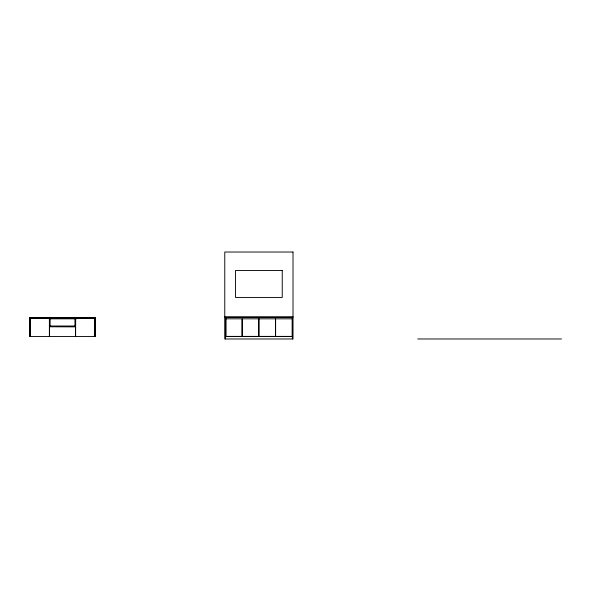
<?xml version="1.0" encoding="UTF-8"?>
<svg xmlns="http://www.w3.org/2000/svg" width="591" height="591" viewBox="0 0 591 591"><rect width="100%" height="100%" fill="white"/><g stroke="black" fill="none" stroke-linecap="round" stroke-linejoin="round"><path stroke-width="0.89" d="M224.706 316.769L293.018 316.769M224.706 317.419L293.018 317.419M29.55 318.172L95.535 318.172M49.459 318.822L76.261 318.822M94.228 318.822L94.878 318.822M225.407 318.822L242.074 318.822L242.074 336.39L225.481 336.39M49.459 326.025L75.618 326.025M75.618 326.668L49.459 326.668L75.545 326.742L75.545 336.427M94.228 335.814L94.878 335.814M225.407 335.814L226.058 335.814L226.058 317.419M225.407 336.464L292.368 336.464M417.726 338.975L561.45 338.975M292.368 317.419L292.368 338.975M258.888 318.822L258.888 336.464M258.814 318.822L258.814 336.39M225.407 317.419L225.407 338.975M94.892 318.172L94.892 336.464M94.878 336.464L94.782 318.246L75.67 318.246L75.618 336.464M74.968 318.822L74.968 326.025M50.102 318.822L50.102 326.025M49.459 318.172L49.459 336.464M49.385 336.427L49.385 318.246L30.267 318.246L30.267 336.427M30.2 318.172L30.2 336.464M293.018 252.025L224.765 252.025L224.765 338.975L293.018 338.975L293.018 252.025M282.247 270.493L235.536 270.493L235.536 297.443L282.247 297.443L282.247 270.493M95.535 317.522L29.55 317.522L29.55 336.464L95.535 336.464L95.535 317.522M275.487 318.822L242.221 318.822L242.221 336.39L275.487 336.39L275.487 318.822M292.22 318.822L275.62 318.822L275.62 336.39L292.22 336.39L292.22 318.822"/></g></svg>
